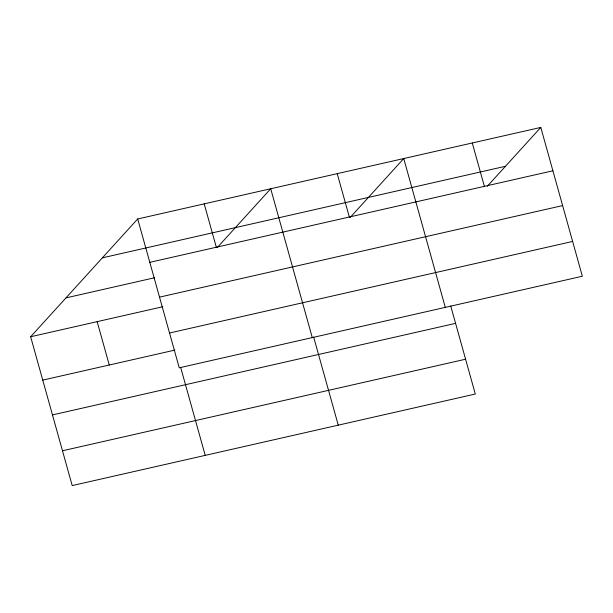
<?xml version="1.0" encoding="UTF-8"?>
<svg xmlns="http://www.w3.org/2000/svg" width="613" height="613" viewBox="0 0 613 613"><rect width="100%" height="100%" fill="white"/><g stroke="black" fill="none" stroke-linecap="round" stroke-linejoin="round"><path stroke-width="0.92" d="M450.716 305.956L475.305 394.029L72.204 485.588L30.65 336.752L137.695 218.971L540.796 127.412L582.35 276.248L179.249 367.808L137.695 218.971M217.194 247.644L270.716 188.758L312.27 337.594M350.215 217.431L403.737 158.545L445.299 307.381M487.274 186.306L540.796 127.412M102.371 257.843L505.472 166.284M149.802 262.341L552.903 170.782M65.974 297.887L154.66 277.743M159.518 297.144L562.619 205.585M30.65 336.752L162.751 306.745M169.533 333.005L572.634 241.445M42.757 380.114L174.858 350.107M52.473 414.917L455.574 323.358M62.488 450.777L465.589 359.218M472.271 142.982L484.377 186.344M337.227 173.655L349.333 217.017M313.664 337.089L338.253 425.154M204.206 203.868L216.312 247.231M180.636 367.302L205.225 455.367M97.16 321.641L109.267 365.003"/></g></svg>
